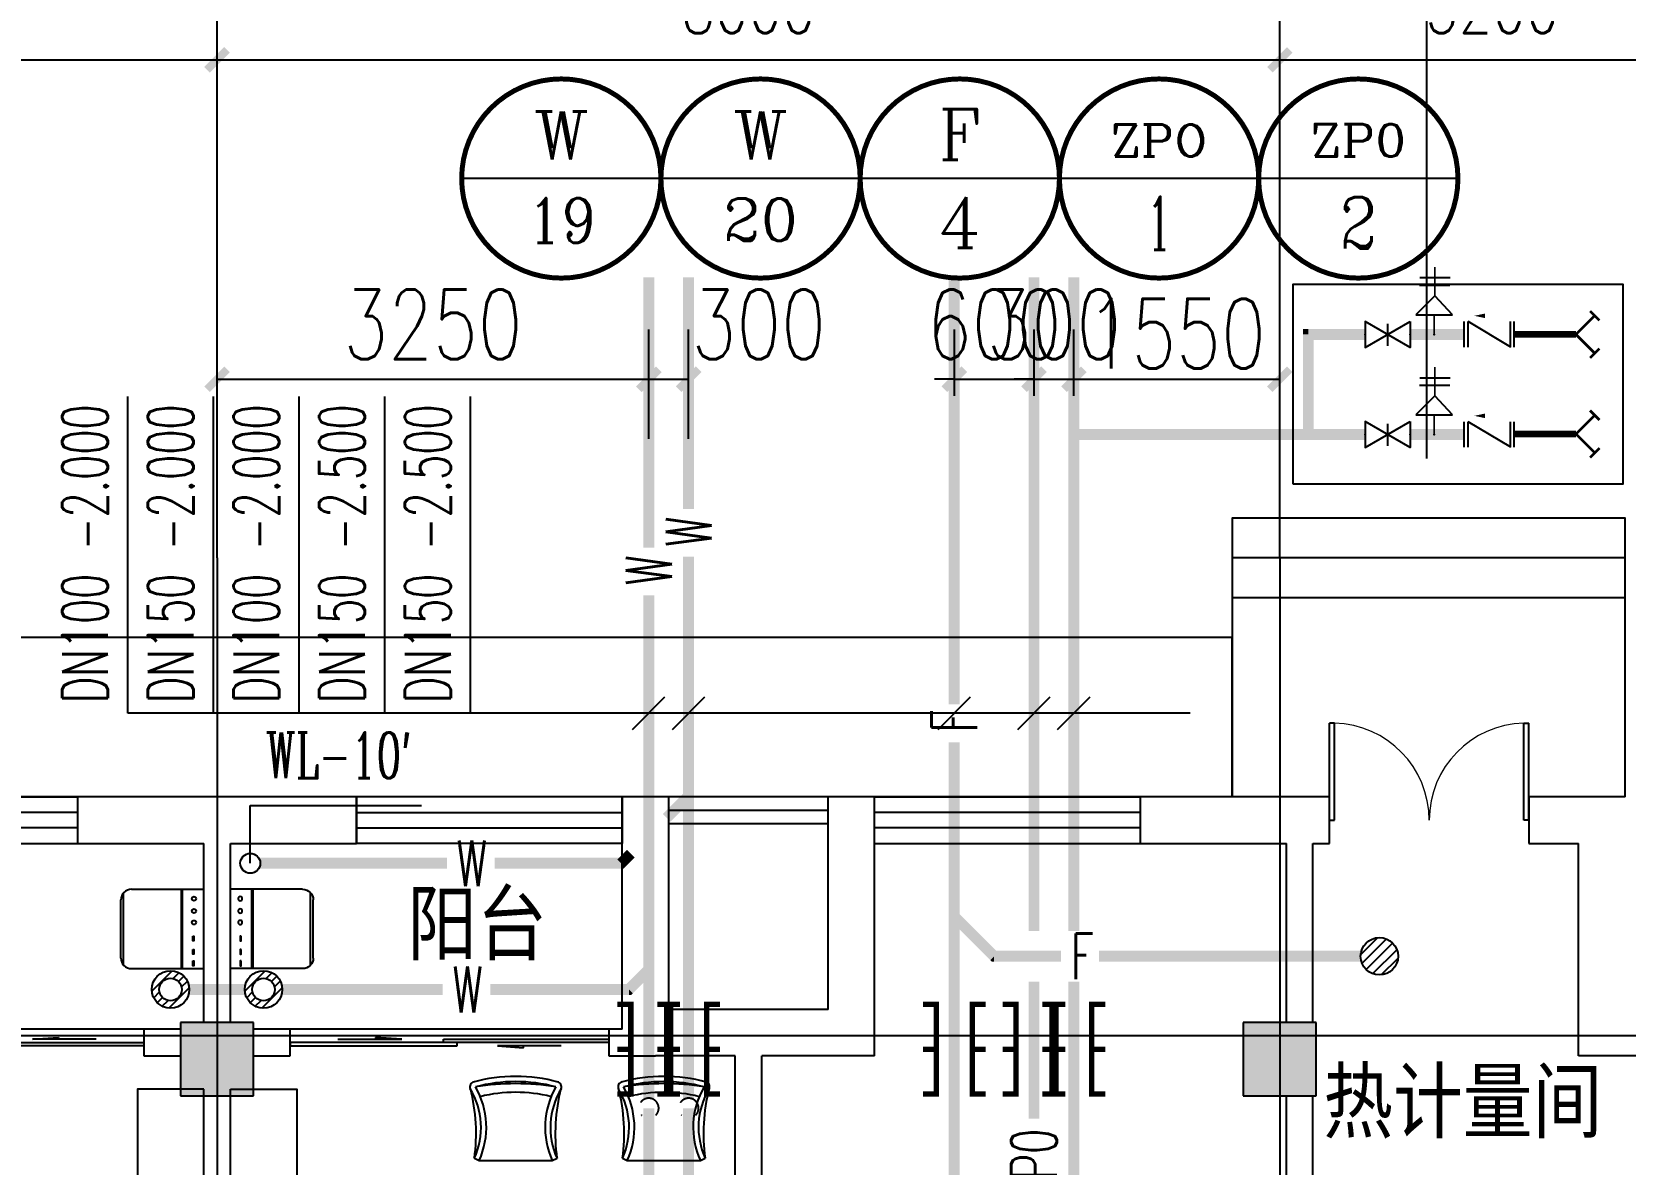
# Model space of a CAD drawing. Extents: x 0 to 2838408, y -923048 to 203859.
# Drawn here: x 2427323 to 2439317, y -192458 to -183931 of the extents above; entities that cross this region are included whole.
import ezdxf
from ezdxf.enums import TextEntityAlignment as Align

# ---------------------------------------------------------------- set-up
doc = ezdxf.new("R2010")
doc.units = 0
doc.header["$LTSCALE"] = 1000
doc.linetypes.add('DASH', pattern=[0.35, 0.25, -0.1])
for name, color, linetype in [('A-Fixt', 81, 'Continuous'), ('AXIS', 3, 'Continuous'), ('CLAYER', 7, 'Continuous'), ('COLUMN', 9, 'Continuous'), ('DIM_喷淋', 3, 'Continuous'), ('DIM_污水', 3, 'Continuous'), ('DIM_消防', 3, 'Continuous'), ('DOTE', 8, 'Continuous'), ('E2-栏杆', 92, 'Continuous'), ('E2-楼梯、坡道', 52, 'Continuous'), ('EQUIP_地漏', 7, 'Continuous'), ('GROUND', 2, 'Continuous'), ('PIPE-喷淋', 6, 'Continuous'), ('PIPE-废水', 31, 'Continuous'), ('PIPE-污水', 2, 'DASH'), ('PUB_HATCH', 8, 'Continuous'), ('PUB_TEXT', 7, 'Continuous'), ('TEXT_喷淋', 7, 'Continuous'), ('TEXT_废水', 7, 'Continuous'), ('TEXT_污水', 7, 'Continuous'), ('TWT_DIM', 3, 'Continuous'), ('VALVE_喷淋', 7, 'Continuous'), ('VALVE_污水', 7, 'Continuous'), ('VPIPE-污水', 2, 'Continuous'), ('W_DIM', 4, 'Continuous'), ('WALL', 9, 'Continuous'), ('WINDOW', 4, 'Continuous'), ('WP_F_PJ', 7, 'Continuous'), ('WP_P_TXT', 4, 'Continuous'), ('XREF', 8, 'Continuous'), ('配景', 3, 'Continuous')]:
    doc.layers.add(name, color=color, linetype=linetype)
doc.styles.add('_TCH_DIM_T3', font='SIMPLEX', dxfattribs={"width": 0.75, "bigfont": 'HZTXT'})
doc.styles.add('_TWT_CIRCLE', font='COMPLEX', dxfattribs={"width": 1.1, "height": 2.3, "bigfont": 'HZTXT'})
doc.styles.add('_TWT_PIPEDN', font='SIMPLEX', dxfattribs={"width": 0.8, "height": 2.3, "bigfont": 'HZTXT'})
doc.styles.add('_TWT_PIPETEXT', font='SIMPLEX', dxfattribs={"width": 0.8, "height": 2.3, "bigfont": 'HZTXT'})
doc.styles.add('_TWT_SERIAL', font='COMPLEX', dxfattribs={"width": 0.8, "height": 2.3, "bigfont": 'HZTXT'})
doc.styles.add('A_DIM_T3', font='SIMPLEX', dxfattribs={"width": 0.7, "bigfont": 'HZ'})
doc.styles.add('HZ', font='aaa等高度-单线.shx', dxfattribs={"width": 0.7, "height": 50, "bigfont": 'aaa-hztxt.shx'})
doc.styles.get("Standard").update_dxf_attribs({"font": 'geniso.shx', "bigfont": 'hztxt.shx'})
doc.dimstyles.new('_TCH_ARCH&&150', dxfattribs={"dimtxt": 420, "dimasz": 150, "dimexe": 375, "dimexo": 450, "dimgap": 202.5, "dimtad": 1, "dimdec": 0, "dimzin": 0, "dimdsep": 46, "dimtxsty": 'A_DIM_T3', "dimblk": 'ARCHTICK', "dimcen": 0.09, "dimclrt": 7, "dimazin": 2, "dimtfac": 1, "dimtdec": 0, "dimtix": 1, "dimtmove": 2, "dimatfit": 3, "dimfxl": 150, "dimtolj": 1, "dimtzin": 0, "dimarcsym": 0})
doc.dimstyles.new('_TWT_ARCH&&150', dxfattribs={"dimtxt": 525, "dimasz": 150, "dimexe": 375, "dimexo": 450, "dimgap": 150, "dimtad": 1, "dimdec": 0, "dimzin": 0, "dimdsep": 46, "dimtxsty": '_TCH_DIM_T3', "dimblk": 'ARCHTICK', "dimcen": 0.09, "dimclrt": 7, "dimazin": 2, "dimtfac": 1, "dimtdec": 0, "dimtix": 1, "dimtmove": 2, "dimatfit": 3, "dimfxl": 1, "dimtolj": 1, "dimtzin": 0, "dimarcsym": 0})

# ---------------------------------------------------------------- blocks, each defined once
blk = doc.blocks.new('$QC004_1')
for points, const_width in [([(464, 0), (605, 141)], 20), ([(641, 106), (570, 177)], 20), ([(0, 0), (464, 0)], 50), ([(464, 0), (605, -141)], 20), ([(641, -106), (570, -177)], 20)]:
    blk.add_lwpolyline(points, dxfattribs=dict(const_width=const_width))
at = {"style": 'HZ', "flags": 1}
for tag in ['UNIT', 'WHAT', 'SPEC']:
    blk.add_attdef(tag, (0, 0), '', height=0.001, dxfattribs=at)
blk = doc.blocks.new('单人床')
at = {"layer": 'A-Fixt'}
for p, q in [((47774, 13973), (48674, 13973)), ((47774, 12073), (48674, 13973)), ((47774, 12073), (48674, 12073))]:
    blk.add_line(p, q, dxfattribs=at)
blk.add_lwpolyline([(47774, 14023), (48674, 14023), (48674, 12023), (47774, 12023), (47774, 14023)], dxfattribs=at)
blk = doc.blocks.new('CH_AP01')
for p, q in [((-311, 17), (-275, 0)), ((-275, 0), (275, 0)), ((275, 0), (311, 17))]:
    blk.add_line(p, q)
for centre, radius, start, end in [((0, -579), 1213, 74.7104, 105.2896), ((-307, 555), 37.8, 100.1859, 202.8359), ((-1658, 202), 1360, 352.1659, 14.4283), ((-824, 250), 563, 335.5038, 31.0903), ((0, -579), 1173, 75.0287, 104.9713), ((0, -1278), 1857, 80.611, 99.389), ((-824, 250), 603, 335.5038, 30.2691), ((0, -579), 1093, 75.8767, 104.1233), ((824, 250), 603, 149.7309, 204.4962), ((824, 250), 563, 148.9097, 204.4962), ((1658, 202), 1360, 165.5717, 187.8341), ((307, 555), 37.8, 337.1641, 79.8141)]:
    blk.add_arc(centre, radius, start, end)
blk = doc.blocks.new('A$C61295E98')
at = {"color": 3}
for p, q in [((544, 598), (0, 598)), ((0, 598), (0, 0)), ((161, 598), (161, 0)), ((170, 0), (170, 598)), ((603, 572), (603, 26)), ((624, 518), (624, 80)), ((544, 0), (0, 0))]:
    blk.add_line(p, q, dxfattribs=at)
for points in [[(82, 540), (75, 540), (75, 577), (82, 577)], [(82, 453), (75, 453), (75, 490), (82, 490)], [(82, 353), (75, 353), (75, 389), (82, 389)]]:
    blk.add_lwpolyline(points, close=True, dxfattribs=at)
for centre in [(74, 250), (74, 164), (74, 71)]:
    blk.add_circle(centre, 15.7, dxfattribs=at)
for centre, start, end in [((544, 518), 360, 90), ((544, 80), 270, 0)]:
    blk.add_arc(centre, 80, start, end, dxfattribs=at)
blk = doc.blocks.new('宿舍')
at = {"layer": 'A-Fixt'}
for p, q in [((47854, 13802), (48354, 15702)), ((48354, 13802), (47854, 15702)), ((47854, 13802), (48354, 13802))]:
    blk.add_line(p, q, dxfattribs=at)
for points in [[(47854, 8602), (48354, 8602), (48354, 15702), (47854, 15702)], [(47854, 10676), (47970, 10676), (47970, 11743), (47854, 11743)]]:
    blk.add_lwpolyline(points, close=True, dxfattribs=at)
at = {"xscale": -1, "rotation": 90}
for p in [(63677, 60475), (63677, 58775)]:
    blk.add_blockref('单人床', p, dxfattribs=at)
at = {"layer": 'A-Fixt', "xscale": -1, "rotation": 180}
for p in [(50002, 9140), (51117, 9140)]:
    blk.add_blockref('CH_AP01', p, dxfattribs=at)
at = {"layer": '配景', "color": 252}
blk.add_blockref('A$C61295E98', (47854, 7097), dxfattribs=at)
blk = doc.blocks.new('_ArchTick')
at = {"color": 0, "linetype": 'ByBlock', "const_width": 0.4}
blk.add_lwpolyline([(-0.5, -0.5), (0.5, 0.5)], dxfattribs=at)
blk = doc.blocks.new('*D866')
at = {"layer": 'AXIS', "color": 0, "lineweight": -2, "transparency": 16777216}
for p, q in [((2420717, -187442), (2420717, -183767)), ((2428717, -187442), (2428717, -183767)), ((2420717, -184142), (2428717, -184142))]:
    blk.add_line(p, q, dxfattribs=at)
at = {"layer": 'Defpoints', "color": 0, "transparency": 16777216}
for p in [(2428717, -184142), (2420717, -187892), (2428717, -187892)]:
    blk.add_point(p, dxfattribs=at)
at = {"layer": 'AXIS', "color": 0, "lineweight": -2, "transparency": 16777216, "xscale": 150, "yscale": 150, "zscale": 150, "rotation": 180}
blk.add_blockref('_ArchTick', (2420717, -184142), dxfattribs=at)
at = {"layer": 'AXIS', "color": 0, "lineweight": -2, "transparency": 16777216, "xscale": 150, "yscale": 150, "zscale": 150}
blk.add_blockref('_ArchTick', (2428717, -184142), dxfattribs=at)
at = {"layer": 'AXIS', "color": 7, "transparency": 16777216, "insert": (2424717, -183730), "char_height": 420, "attachment_point": 5, "style": 'A_DIM_T3'}
blk.add_mtext('\\A1;8000', dxfattribs=at)
blk = doc.blocks.new('*D867')
at = {"layer": 'AXIS', "color": 0, "lineweight": -2, "transparency": 16777216}
for p, q in [((2428717, -187442), (2428717, -183767)), ((2436717, -187442), (2436717, -183767)), ((2428717, -184142), (2436717, -184142))]:
    blk.add_line(p, q, dxfattribs=at)
at = {"layer": 'Defpoints', "color": 0, "transparency": 16777216}
for p in [(2436717, -184142), (2428717, -187892), (2436717, -187892)]:
    blk.add_point(p, dxfattribs=at)
at = {"layer": 'AXIS', "color": 0, "lineweight": -2, "transparency": 16777216, "xscale": 150, "yscale": 150, "zscale": 150, "rotation": 180}
blk.add_blockref('_ArchTick', (2428717, -184142), dxfattribs=at)
at = {"layer": 'AXIS', "color": 0, "lineweight": -2, "transparency": 16777216, "xscale": 150, "yscale": 150, "zscale": 150}
blk.add_blockref('_ArchTick', (2436717, -184142), dxfattribs=at)
at = {"layer": 'AXIS', "color": 7, "transparency": 16777216, "insert": (2432717, -183730), "char_height": 420, "attachment_point": 5, "style": 'A_DIM_T3'}
blk.add_mtext('\\A1;8000', dxfattribs=at)
blk = doc.blocks.new('*D868')
at = {"layer": 'AXIS', "color": 0, "lineweight": -2, "transparency": 16777216}
for p, q in [((2436717, -187442), (2436717, -183767)), ((2439917, -187442), (2439917, -183767)), ((2436717, -184142), (2439917, -184142))]:
    blk.add_line(p, q, dxfattribs=at)
at = {"layer": 'Defpoints', "color": 0, "transparency": 16777216}
for p in [(2439917, -184142), (2436717, -187892), (2439917, -187892)]:
    blk.add_point(p, dxfattribs=at)
at = {"layer": 'AXIS', "color": 0, "lineweight": -2, "transparency": 16777216, "xscale": 150, "yscale": 150, "zscale": 150, "rotation": 180}
blk.add_blockref('_ArchTick', (2436717, -184142), dxfattribs=at)
at = {"layer": 'AXIS', "color": 0, "lineweight": -2, "transparency": 16777216, "xscale": 150, "yscale": 150, "zscale": 150}
blk.add_blockref('_ArchTick', (2439917, -184142), dxfattribs=at)
at = {"layer": 'AXIS', "color": 7, "transparency": 16777216, "insert": (2438317, -183730), "char_height": 420, "attachment_point": 5, "style": 'A_DIM_T3'}
blk.add_mtext('\\A1;3200', dxfattribs=at)
blk = doc.blocks.new('$WINLIB2D$00000001')
at = {"color": 0}
for points in [[(-0.5, 0.5), (-0.5, -0.5)], [(-0.5, 0.5), (0.5, 0.5)], [(0.5, -0.5), (0.5, 0.5)], [(0.5, 0.1667), (-0.5, 0.1667)], [(0.5, -0.1667), (-0.5, -0.1667)], [(-0.5, -0.5), (0.5, -0.5)]]:
    blk.add_lwpolyline(points, dxfattribs=at)
blk = doc.blocks.new('$DorLib2D$00000002')
for p, q in [((-0.5, 0), (-0.5, 0.4875)), ((-0.475, 0.4875), (-0.5, 0.4875)), ((-0.475, 0), (-0.475, 0.4875)), ((0.475, 0), (0.475, 0.4875)), ((0.475, 0.4875), (0.5, 0.4875)), ((0.5, 0), (0.5, 0.4875)), ((-0.5, 0), (-0.475, 0)), ((0.5, 0), (0.475, 0))]:
    blk.add_line(p, q)
at = {"lineweight": 13}
for centre, start, end in [((-0.4875, 0), 0, 88.53072), ((0.4875, 0), 91.46928, 180)]:
    blk.add_arc(centre, 0.4875, start, end, dxfattribs=at)
blk = doc.blocks.new('$DorLib2D$00000131')
at = {"color": 0, "linetype": 'Continuous'}
for p, q in [((0.15, 0.125), (0.2319, 0.1973)), ((0.2319, 0.1973), (0.2319, 0.125)), ((-0.5, 0.125), (-0.5, 0)), ((0.0192, 0.125), (-0.5, 0.125)), ((0.0192, 0), (0.0192, 0.125)), ((0.35, 0.125), (0.15, 0.125)), ((-0.5, 0), (0.0192, 0)), ((-0.024, 0), (0.5, 0)), ((-0.024, -0.125), (-0.024, 0)), ((0.5, 0), (0.5, -0.125)), ((-0.35, -0.125), (-0.15, -0.125)), ((-0.2319, -0.1973), (-0.2319, -0.125)), ((-0.15, -0.125), (-0.2319, -0.1973)), ((0.5, -0.125), (-0.024, -0.125))]:
    blk.add_line(p, q, dxfattribs=at)
blk = doc.blocks.new('*D985')
at = {"layer": 'Defpoints', "color": 0, "linetype": 'ByBlock', "transparency": 16777216}
for p in [(2439303, -187335), (2440175, -187335), (2439303, -189692)]:
    blk.add_point(p, dxfattribs=at)
at = {"layer": 'TWT_DIM', "color": 0, "linetype": 'ByBlock', "lineweight": -2, "transparency": 16777216}
for p, q in [((2439753, -187335), (2440550, -187335)), ((2440175, -189692), (2440175, -187335)), ((2439753, -189692), (2440550, -189692))]:
    blk.add_line(p, q, dxfattribs=at)
at = {"layer": 'TWT_DIM', "color": 0, "linetype": 'ByBlock', "lineweight": -2, "transparency": 16777216, "xscale": 150, "yscale": 150, "zscale": 150}
for p, rotation in [((2440175, -187335), 90), ((2440175, -189692), 270)]:
    blk.add_blockref('_ArchTick', p, dxfattribs=dict(at, rotation=rotation))
at = {"layer": 'TWT_DIM', "color": 7, "linetype": 'ByBlock', "transparency": 16777216, "insert": (2439763, -188513), "char_height": 525, "attachment_point": 5, "rotation": 90, "style": '_TCH_DIM_T3'}
blk.add_mtext('\\A1;＞5m', dxfattribs=at)
blk = doc.blocks.new('*D3370')
at = {"layer": 'Defpoints', "color": 0, "transparency": 16777216}
for p in [(2431967, -186547), (2428717, -187447), (2431967, -187447)]:
    blk.add_point(p, dxfattribs=at)
at = {"layer": 'TWT_DIM', "color": 0, "lineweight": -2, "transparency": 16777216}
for p, q in [((2428717, -186997), (2428717, -186172)), ((2431967, -186997), (2431967, -186172)), ((2428717, -186547), (2431967, -186547))]:
    blk.add_line(p, q, dxfattribs=at)
at = {"layer": 'TWT_DIM', "color": 0, "lineweight": -2, "transparency": 16777216, "xscale": 150, "yscale": 150, "zscale": 150, "rotation": 180}
blk.add_blockref('_ArchTick', (2428717, -186547), dxfattribs=at)
at = {"layer": 'TWT_DIM', "color": 0, "lineweight": -2, "transparency": 16777216, "xscale": 150, "yscale": 150, "zscale": 150}
blk.add_blockref('_ArchTick', (2431967, -186547), dxfattribs=at)
at = {"layer": 'TWT_DIM', "color": 7, "transparency": 16777216, "insert": (2430342, -186134), "char_height": 525, "attachment_point": 5, "style": '_TCH_DIM_T3'}
blk.add_mtext('\\A1;3250', dxfattribs=at)
blk = doc.blocks.new('*D3371')
at = {"layer": 'Defpoints', "color": 0, "transparency": 16777216}
for p in [(2432267, -186547), (2431967, -187447), (2432267, -187447)]:
    blk.add_point(p, dxfattribs=at)
at = {"layer": 'TWT_DIM', "color": 0, "lineweight": -2, "transparency": 16777216}
for p, q in [((2431967, -186997), (2431967, -186172)), ((2432267, -186997), (2432267, -186172)), ((2431967, -186547), (2432267, -186547))]:
    blk.add_line(p, q, dxfattribs=at)
at = {"layer": 'TWT_DIM', "color": 0, "lineweight": -2, "transparency": 16777216, "xscale": 150, "yscale": 150, "zscale": 150, "rotation": 180}
blk.add_blockref('_ArchTick', (2431967, -186547), dxfattribs=at)
at = {"layer": 'TWT_DIM', "color": 0, "lineweight": -2, "transparency": 16777216, "xscale": 150, "yscale": 150, "zscale": 150}
blk.add_blockref('_ArchTick', (2432267, -186547), dxfattribs=at)
at = {"layer": 'TWT_DIM', "color": 7, "transparency": 16777216, "insert": (2432795, -186134), "char_height": 525, "attachment_point": 5, "style": '_TCH_DIM_T3'}
blk.add_mtext('\\A1;300', dxfattribs=at)
blk = doc.blocks.new('*D3392')
at = {"layer": 'Defpoints', "color": 0, "transparency": 16777216}
for p in [(2434867, -186547), (2434267, -187122), (2434867, -187122)]:
    blk.add_point(p, dxfattribs=at)
at = {"layer": 'TWT_DIM', "color": 0, "lineweight": -2, "transparency": 16777216}
for p, q in [((2434267, -186672), (2434267, -186172)), ((2434867, -186672), (2434867, -186172)), ((2434267, -186547), (2434117, -186547)), ((2434267, -186547), (2434867, -186547)), ((2434867, -186547), (2435017, -186547))]:
    blk.add_line(p, q, dxfattribs=at)
at = {"layer": 'TWT_DIM', "color": 0, "lineweight": -2, "transparency": 16777216, "xscale": 150, "yscale": 150, "zscale": 150}
blk.add_blockref('_ArchTick', (2434267, -186547), dxfattribs=at)
at = {"layer": 'TWT_DIM', "color": 0, "lineweight": -2, "transparency": 16777216, "xscale": 150, "yscale": 150, "zscale": 150, "rotation": 180}
blk.add_blockref('_ArchTick', (2434867, -186547), dxfattribs=at)
at = {"layer": 'TWT_DIM', "color": 7, "transparency": 16777216, "insert": (2434567, -186134), "char_height": 525, "attachment_point": 5, "style": '_TCH_DIM_T3'}
blk.add_mtext('\\A1;600', dxfattribs=at)
blk = doc.blocks.new('*D3393')
at = {"layer": 'Defpoints', "color": 0, "transparency": 16777216}
for p in [(2435167, -186547), (2434867, -187122), (2435167, -187122)]:
    blk.add_point(p, dxfattribs=at)
at = {"layer": 'TWT_DIM', "color": 0, "lineweight": -2, "transparency": 16777216}
for p, q in [((2434867, -186672), (2434867, -186172)), ((2435167, -186672), (2435167, -186172)), ((2434867, -186547), (2434717, -186547)), ((2434867, -186547), (2435167, -186547)), ((2435167, -186547), (2435317, -186547))]:
    blk.add_line(p, q, dxfattribs=at)
at = {"layer": 'TWT_DIM', "color": 0, "lineweight": -2, "transparency": 16777216, "xscale": 150, "yscale": 150, "zscale": 150}
blk.add_blockref('_ArchTick', (2434867, -186547), dxfattribs=at)
at = {"layer": 'TWT_DIM', "color": 0, "lineweight": -2, "transparency": 16777216, "xscale": 150, "yscale": 150, "zscale": 150, "rotation": 180}
blk.add_blockref('_ArchTick', (2435167, -186547), dxfattribs=at)
at = {"layer": 'TWT_DIM', "color": 7, "transparency": 16777216, "insert": (2435017, -186134), "char_height": 525, "attachment_point": 5, "style": '_TCH_DIM_T3'}
blk.add_mtext('\\A1;300', dxfattribs=at)
blk = doc.blocks.new('*D3394')
at = {"layer": 'Defpoints', "color": 0, "transparency": 16777216}
for p in [(2436717, -186547), (2435167, -187122), (2436717, -187122)]:
    blk.add_point(p, dxfattribs=at)
at = {"layer": 'TWT_DIM', "color": 0, "lineweight": -2, "transparency": 16777216}
for p, q in [((2435167, -186672), (2435167, -186172)), ((2436717, -186672), (2436717, -186172)), ((2435167, -186547), (2436717, -186547))]:
    blk.add_line(p, q, dxfattribs=at)
at = {"layer": 'TWT_DIM', "color": 0, "lineweight": -2, "transparency": 16777216, "xscale": 150, "yscale": 150, "zscale": 150, "rotation": 180}
blk.add_blockref('_ArchTick', (2435167, -186547), dxfattribs=at)
at = {"layer": 'TWT_DIM', "color": 0, "lineweight": -2, "transparency": 16777216, "xscale": 150, "yscale": 150, "zscale": 150}
blk.add_blockref('_ArchTick', (2436717, -186547), dxfattribs=at)
at = {"layer": 'TWT_DIM', "color": 7, "transparency": 16777216, "insert": (2435937, -186204), "char_height": 525, "attachment_point": 5, "style": '_TCH_DIM_T3'}
blk.add_mtext('\\A1;1550', dxfattribs=at)
blk = doc.blocks.new('$VALVE$00000547')
at = {"const_width": 30}
for points in [[(0, 100), (-250, 100), (-250, 175)], [(0, 100), (0, 175)], [(0, 100), (250, 100), (250, 175)], [(-250, -175), (-250, -100), (0, -100)], [(0, -175), (0, -100)], [(250, -175), (250, -100), (0, -100)]]:
    blk.add_lwpolyline(points, dxfattribs=at)
blk = doc.blocks.new('$VALVE$00000296')
for points in [[(-125, 72.2), (-125, -72.2), (125, 72.2), (125, -72.2), (-125, 72.2)], [(0, 60.2), (0, -63.6)]]:
    blk.add_lwpolyline(points)
for p in [(-125, 0), (125, 0)]:
    blk.add_point(p)
blk = doc.blocks.new('$VALVE$00000322')
for p, q in [((86.7, 272.4), (-80.7, 272.4)), ((-80.4, 316.9), (88.7, 316.9)), ((3.8, 215.9), (-101.8, 110.4)), ((101.8, 110.4), (3.8, 215.9)), ((-101.8, 110.4), (101.8, 110.4))]:
    blk.add_line(p, q)
at = {"const_width": 8.96}
for points in [[(3.8, 215.9), (3.8, 376.6)], [(0, 0), (0, 110.4)]]:
    blk.add_lwpolyline(points, dxfattribs=at)
blk.add_point((0, 0))
at = {"flags": 9}
for tag in ['YSIZE', 'XSIZE']:
    blk.add_attdef(tag, (0, 110.4), '', height=0.5, dxfattribs=at)
blk = doc.blocks.new('$TwtSys$00000141')
for p, q in [((-94.2, 7.7), (-10.1, 91.8)), ((-94.2, 7.7), (-10.1, 91.8)), ((-87.2, -35.1), (35.1, 87.2)), ((-87.2, -35.1), (35.1, 87.2)), ((-66.5, -66.5), (66.5, 66.5)), ((-66.5, -66.5), (66.5, 66.5)), ((-32.4, -87.1), (87.6, 32.9)), ((-32.4, -87.1), (87.6, 32.9)), ((11.4, -92.3), (92.3, -11.4)), ((11.4, -92.3), (92.3, -11.4))]:
    blk.add_line(p, q)
blk.add_circle((0, 0), 94)
blk.add_circle((0, 0), 94)
blk = doc.blocks.new('$TwtSys$00000543')
for p, q in [((-93.6, -8.5), (8.5, 93.6)), ((12.5, 55), (41.7, 84.2)), ((-8.5, -93.6), (93.6, 8.5)), ((39.9, 39.9), (66.5, 66.5)), ((55, 12.5), (84.2, 41.7)), ((-84.2, -41.7), (-55, -12.5)), ((-66.5, -66.5), (-39.9, -39.9)), ((-41.7, -84.2), (-12.5, -55))]:
    blk.add_line(p, q)
for radius in [94, 56.4]:
    blk.add_circle((0, 0), radius)
blk = doc.blocks.new('1F1')
at = {"layer": 'PUB_HATCH'}
for points in [[(2428991.7, -191392.2), (2428441.7, -191392.2), (2428441.7, -191942.2), (2428991.7, -191942.2)], [(2436991.7, -191392.2), (2436441.7, -191392.2), (2436441.7, -191942.2), (2436991.7, -191942.2)]]:
    blk.add_hatch(color=256, dxfattribs=at).paths.add_polyline_path(points)
at = {"layer": 'AXIS'}
for p, q in [((2428716.7, -187892.2), (2428716.7, -181892.2)), ((2436716.7, -187892.2), (2436716.7, -181892.2))]:
    blk.add_line(p, q, dxfattribs=at)
at = {"layer": 'COLUMN'}
for p, q in [((2428991.7, -191392.2), (2428441.7, -191392.2)), ((2428441.7, -191392.2), (2428441.7, -191942.2)), ((2428991.7, -191942.2), (2428991.7, -191392.2)), ((2436991.7, -191392.2), (2436441.7, -191392.2)), ((2436441.7, -191392.2), (2436441.7, -191942.2)), ((2436991.7, -191942.2), (2436991.7, -191392.2)), ((2428441.7, -191942.2), (2428991.7, -191942.2)), ((2436441.7, -191942.2), (2436991.7, -191942.2))]:
    blk.add_line(p, q, dxfattribs=at)
at = {"layer": 'DOTE'}
for p, q in [((2428716.7, -187892.2), (2428716.7, -271092.2)), ((2436716.7, -187892.2), (2436716.7, -271092.2)), ((2453916.7, -191492.2), (2343216.7, -191492.2))]:
    blk.add_line(p, q, dxfattribs=at)
at = {"layer": 'E2-栏杆'}
for points in [[(2432116.7, -189792.2), (2433316.7, -189792.2)], [(2432116.7, -189892.2), (2433316.7, -189892.2)]]:
    blk.add_lwpolyline(points, dxfattribs=at)
at = {"layer": 'E2-楼梯、坡道'}
for points in [[(2439316.7, -187892.2), (2439316.7, -187592.2), (2436359.3, -187592.2), (2436359.3, -187892.2)], [(2439316.7, -188192.2), (2439316.7, -187892.2), (2436359.3, -187892.2), (2436359.3, -188192.2)], [(2439316.7, -189692.2), (2439316.7, -188192.2), (2436359.3, -188192.2), (2436359.3, -189692.2)]]:
    blk.add_lwpolyline(points, dxfattribs=at)
at = {"layer": 'GROUND'}
for p, q in [((2436359.3, -188492.2), (2409616.7, -188492.2)), ((2436359.3, -189692.2), (2436359.3, -188492.2))]:
    blk.add_line(p, q, dxfattribs=at)
blk.add_lwpolyline([(2436359.3, -189692.2), (2409616.7, -189692.2)], dxfattribs=at)
at = {"layer": 'WALL'}
for p, q in [((2428716.7, -189692.2), (2427666.7, -189692.2)), ((2427666.7, -189692.2), (2427666.7, -190042.2)), ((2429766.7, -189692.2), (2428716.7, -189692.2)), ((2429766.7, -190042.2), (2429766.7, -189692.2)), ((2432116.7, -189692.2), (2431766.7, -189692.2)), ((2431766.7, -189692.2), (2431766.7, -190042.2)), ((2432116.7, -191292.2), (2432116.7, -189692.2)), ((2433666.7, -189692.2), (2433316.7, -189692.2)), ((2433316.7, -191292.2), (2433316.7, -189692.2)), ((2433666.7, -190042.2), (2433666.7, -189692.2)), ((2436866.7, -189692.2), (2435666.7, -189692.2)), ((2435666.7, -189692.2), (2435666.7, -190042.2)), ((2437091.7, -189692.2), (2436866.7, -189692.2)), ((2437091.7, -190042.2), (2437091.7, -189692.2)), ((2439316.7, -189692.2), (2438591.7, -189692.2)), ((2438591.7, -189692.2), (2438591.7, -190042.2)), ((2427666.7, -190042.2), (2428616.7, -190042.2)), ((2428616.7, -191392.2), (2428616.7, -190042.2)), ((2428816.7, -190042.2), (2429766.7, -190042.2)), ((2428816.7, -191392.2), (2428816.7, -190042.2)), ((2431766.7, -191442.2), (2431766.7, -190042.2)), ((2433666.7, -191642.2), (2433666.7, -190042.2)), ((2435666.7, -190042.2), (2436766.7, -190042.2)), ((2436766.7, -191392.2), (2436766.7, -190042.2)), ((2436966.7, -191392.2), (2436966.7, -190042.2)), ((2436966.7, -190042.2), (2437091.7, -190042.2)), ((2438591.7, -190042.2), (2438966.7, -190042.2)), ((2438966.7, -191642.2), (2438966.7, -190042.2)), ((2432716.7, -191292.2), (2432116.7, -191292.2)), ((2433316.7, -191292.2), (2432716.7, -191292.2)), ((2428441.7, -191442.2), (2428166.7, -191442.2)), ((2428166.7, -191442.2), (2428166.7, -191642.2)), ((2429266.7, -191442.2), (2428991.7, -191442.2)), ((2429266.7, -191642.2), (2429266.7, -191442.2)), ((2431766.7, -191442.2), (2431666.7, -191442.2)), ((2431666.7, -191442.2), (2431666.7, -191642.2)), ((2428166.7, -191642.2), (2428441.7, -191642.2)), ((2428991.7, -191642.2), (2429266.7, -191642.2)), ((2431666.7, -191642.2), (2432016.7, -191642.2)), ((2432616.7, -191642.2), (2432016.7, -191642.2)), ((2432616.7, -195492.2), (2432616.7, -191642.2)), ((2432816.7, -195392.2), (2432816.7, -191642.2)), ((2433666.7, -191642.2), (2432816.7, -191642.2)), ((2439666.7, -191642.2), (2438966.7, -191642.2)), ((2428616.7, -196592.2), (2428616.7, -191942.2)), ((2428816.7, -196592.2), (2428816.7, -191942.2)), ((2436766.7, -192992.2), (2436766.7, -191942.2)), ((2436966.7, -192892.2), (2436966.7, -191942.2))]:
    blk.add_line(p, q, dxfattribs=at)
at = {"layer": 'WINDOW'}
for p, q in [((2428166.7, -191442.2), (2425766.7, -191442.2)), ((2431666.7, -191442.2), (2429266.7, -191442.2))]:
    blk.add_line(p, q, dxfattribs=at)
at = {"rotation": 180}
blk.add_blockref('宿舍', (2476470.6, -183290.5), dxfattribs=at)
at = {"xscale": -1, "rotation": 180}
blk.add_blockref('宿舍', (2380962.9, -183290.5), dxfattribs=at)
at = {"layer": 'WINDOW', "rotation": 180}
for name, p, xscale, yscale, zscale in [('$DorLib2D$00000002', (2437841.7, -189867.2), -1500, -1500, -1500), ('$WINLIB2D$00000001', (2426666.7, -189867.2), -2000, 350, -2000), ('$WINLIB2D$00000001', (2430766.7, -189867.2), 2000, 350, 2000), ('$WINLIB2D$00000001', (2434666.7, -189867.2), -2000, 350, -2000), ('$DorLib2D$00000131', (2426966.7, -191542.2), -2400, -200, -2400), ('$DorLib2D$00000131', (2430466.7, -191542.2), 2400, -200, 2400)]:
    blk.add_blockref(name, p, dxfattribs=dict(at, xscale=xscale, yscale=yscale, zscale=zscale))
at = {"layer": 'CLAYER'}
blk.add_text('热计量间', height=525, dxfattribs=at).set_placement((2437044.6, -192262.4))
at = {"layer": 'PUB_TEXT'}
blk.add_text('阳台', height=525, dxfattribs=at).set_placement((2430149.7, -190924.1))
at = {"layer": 'AXIS'}
for p1, p2, picture, middle in [((2420716.7, -187892.2), (2428716.7, -187892.2), '*D866', (2424716.7, -183729.7)), ((2428716.7, -187892.2), (2436716.7, -187892.2), '*D867', (2432716.7, -183729.7)), ((2436716.7, -187892.2), (2439916.7, -187892.2), '*D868', (2438316.7, -183729.7))]:
    dim = blk.add_aligned_dim(p1=p1, p2=p2, distance=3750, dimstyle='_TCH_ARCH&&150', dxfattribs=at)
    dim.commit()
    dim.dimension.update_dxf_attribs({"geometry": picture, "text_midpoint": middle})

msp = doc.modelspace()

# ---------------------------------------------------------------- hatches: boundary and pattern name
at = {"layer": 'PIPE-喷淋'}
for points in [[(2436931.8, -186209.9), (2436931.8, -186168.7), (2436890.5, -186168.7)], [(2436931.8, -186209.9), (2436890.5, -186209.9), (2436890.5, -186168.7)]]:
    msp.add_hatch(color=0, dxfattribs=at).paths.add_polyline_path(points)
at = {"layer": 'PIPE-废水', "linetype": 'ByBlock'}
for points in [[(2434566.7, -190892.2), (2434537.6, -190921.4), (2434549.7, -190933.4)], [(2434566.7, -190892.2), (2434566.7, -190933.4), (2434549.7, -190933.4)]]:
    msp.add_hatch(color=256, dxfattribs=at).paths.add_polyline_path(points)
at = {"layer": 'PIPE-污水', "linetype": 'ByBlock'}
msp.add_hatch(color=256, dxfattribs=at).paths.add_polyline_path([(2431759.2, -190192.2), (2431788.3, -190221.4), (2431776.3, -190233.4)])
at = {"layer": 'PIPE-污水'}
for points in [[(2431759.2, -190192.2), (2431759.2, -190233.4), (2431776.3, -190233.4)], [(2431816.7, -191142.2), (2431816.7, -191183.4), (2431833.8, -191183.4)], [(2431816.7, -191142.2), (2431845.9, -191171.4), (2431833.8, -191183.4)]]:
    msp.add_hatch(color=256, dxfattribs=at).paths.add_polyline_path(points)

# ---------------------------------------------------------------- linework, layer by layer
for p, q in [((2438105.7, -186306.4), (2438105.7, -186113.4)), ((2438455.7, -186306.4), (2438134, -186113.4)), ((2438134, -186306.4), (2438134, -186113.4)), ((2438454.3, -186306.4), (2438454.3, -186113.4)), ((2438482.6, -186306.4), (2438482.6, -186113.4)), ((2438105.7, -187059.6), (2438105.7, -186866.6)), ((2438455.7, -187059.6), (2438134, -186866.6)), ((2438134, -187059.6), (2438134, -186866.6)), ((2438454.3, -187059.6), (2438454.3, -186866.6)), ((2438482.6, -187059.6), (2438482.6, -186866.6))]:
    msp.add_line(p, q)
for points in [[(2438467.3, -186069.4, 0, 0, 0), (2438181.5, -186069.4, 0, 35, 0), (2438263, -186069.4, 35, 35, 0)], [(2438467.3, -186822.6, 0, 0, 0), (2438181.5, -186822.6, 0, 35, 0), (2438263, -186822.6, 35, 35, 0)]]:
    msp.add_lwpolyline(points, format="xyseb")
at = {"layer": 'DIM_喷淋', "linetype": 'ByBlock'}
for p, q in [((2428045.4, -189061.5), (2428045.4, -186677.7)), ((2428690.4, -189061.5), (2428690.4, -186677.7)), ((2429335.4, -189061.5), (2429335.4, -186677.7)), ((2429980.4, -189061.5), (2429980.4, -186677.7)), ((2430625.4, -189061.5), (2430625.4, -186677.7)), ((2431844.8, -189183.5), (2432088.7, -188939.5)), ((2432144.8, -189183.5), (2432388.7, -188939.5)), ((2434144.8, -189183.5), (2434388.7, -188939.5)), ((2434744.8, -189183.5), (2434988.7, -188939.5)), ((2435044.8, -189183.5), (2435288.7, -188939.5)), ((2430625.4, -189061.5), (2428045.4, -189061.5)), ((2436041.7, -189061.5), (2430625.4, -189061.5))]:
    msp.add_line(p, q, dxfattribs=at)
at = {"layer": 'DIM_污水', "linetype": 'ByBlock'}
for p, q in [((2428966.7, -190192.2), (2428966.7, -189755.7)), ((2428966.7, -189755.7), (2430255.5, -189755.7))]:
    msp.add_line(p, q, dxfattribs=at)
at = {"layer": 'DIM_消防'}
for p, q in [((2432058.1, -185035.5), (2430558.1, -185035.5)), ((2433558.1, -185035.5), (2432058.1, -185035.5)), ((2435058.1, -185035.5), (2433558.1, -185035.5)), ((2436558.1, -185035.5), (2435058.1, -185035.5)), ((2438058.1, -185035.5), (2436558.1, -185035.5))]:
    msp.add_line(p, q, dxfattribs=at)
at = {"layer": 'DIM_消防', "const_width": 37.5}
for points in [[(2432058.1, -185035.5, 1), (2430558.1, -185035.5, 1)], [(2433558.1, -185035.5, 1), (2432058.1, -185035.5, 1)], [(2435058.1, -185035.5, 1), (2433558.1, -185035.5, 1)], [(2436558.1, -185035.5, 1), (2435058.1, -185035.5, 1)], [(2438058.1, -185035.5, 1), (2436558.1, -185035.5, 1)]]:
    msp.add_lwpolyline(points, format="xyb", close=True, dxfattribs=at)
at = {"layer": 'PIPE-喷淋', "ltscale": 1.5, "const_width": 82.5}
for points in [[(2434866.7, -190700.9), (2434866.7, -185779)], [(2435166.7, -186963.1), (2435166.7, -185779)], [(2435166.7, -187518.5), (2435166.7, -186963.1)], [(2435166.7, -190700.9), (2435166.7, -187518.5)], [(2434866.7, -192114.4), (2434866.7, -191083.4)], [(2435166.7, -192793.2), (2435166.7, -191083.4)]]:
    msp.add_lwpolyline(points, dxfattribs=at)
at = {"layer": 'PIPE-喷淋', "color": 0, "ltscale": 1.5, "const_width": 82.5}
for points in [[(2437359.7, -186209.9), (2436931.8, -186209.9)], [(2438105.7, -186209.9), (2437697.2, -186209.9)]]:
    msp.add_lwpolyline(points, dxfattribs=at)
at = {"layer": 'PIPE-喷淋', "color": 0, "ltscale": 0.75, "const_width": 82.5}
for points in [[(2436931.8, -186209.9), (2436931.8, -186963.1)], [(2436931.8, -186963.1), (2437359.7, -186963.1)], [(2437697.2, -186963.1), (2438105.7, -186963.1)]]:
    msp.add_lwpolyline(points, dxfattribs=at)
at = {"layer": 'PIPE-喷淋', "linetype": 'ByBlock', "ltscale": 1.5, "const_width": 82.5}
msp.add_lwpolyline([(2436931.8, -186963.1), (2435166.7, -186963.1)], dxfattribs=at)
at = {"layer": 'PIPE-废水', "linetype": 'ByBlock', "ltscale": 1.5, "const_width": 82.5}
for points in [[(2434266.7, -188995.1), (2434266.7, -185779)], [(2434266.7, -190592.2), (2434266.7, -189281.8)], [(2434266.7, -195650.9), (2434266.7, -190592.2)], [(2434566.7, -190892.2), (2434266.7, -190592.2)], [(2434566.7, -190892.2), (2435070, -190892.2)], [(2435356.7, -190892.2), (2437325.7, -190892.2)]]:
    msp.add_lwpolyline(points, dxfattribs=at)
at = {"layer": 'PIPE-污水', "ltscale": 1.5, "const_width": 82.5}
for points in [[(2431966.7, -187814.6), (2431966.7, -185779)], [(2432266.7, -187523.5), (2432266.7, -185779)], [(2432266.7, -191961.3), (2432266.7, -187883.8)], [(2431966.7, -190992.2), (2431966.7, -188174.9)], [(2430446.5, -190192.2), (2429041.7, -190192.2)], [(2431759.2, -190192.2), (2430806.8, -190192.2)], [(2431816.7, -191142.2), (2431966.7, -190992.2)], [(2431966.7, -191961.3), (2431966.7, -190992.2)], [(2428925.7, -191142.2), (2428507.7, -191142.2)], [(2430414.1, -191142.2), (2429207.7, -191142.2)], [(2431816.7, -191142.2), (2430774.3, -191142.2)], [(2431966.7, -194440.7), (2431966.7, -192036.3)], [(2432266.7, -194231.7), (2432266.7, -192036.3)]]:
    msp.add_lwpolyline(points, dxfattribs=at)
at = {"layer": 'PIPE-污水', "linetype": 'ByBlock', "ltscale": 1.5, "const_width": 82.5}
for points in [[(2432102, -189849.4), (2432266.7, -189684.6)], [(2431759.2, -190192.2), (2431831.5, -190119.9)]]:
    msp.add_lwpolyline(points, dxfattribs=at)
at = {"layer": 'PIPE-污水'}
for centre in [(2431966.7, -192036.3), (2432266.7, -192036.3)]:
    msp.add_arc(centre, 75, 315, 225, dxfattribs=at)
at = {"layer": 'VPIPE-污水'}
msp.add_circle((2428966.7, -190192.2), 75, dxfattribs=at)
at = {"layer": 'W_DIM'}
msp.add_line((2437824.4, -187143.1), (2437824.4, -182808.2), dxfattribs=at)
at = {"layer": 'WP_P_TXT'}
msp.add_lwpolyline([(2436814.8, -187334.6), (2439302.7, -187334.6), (2439302.7, -185834.6), (2436814.8, -185834.6)], close=True, dxfattribs=at)

# ---------------------------------------------------------------- block references
at = {"layer": 'EQUIP_地漏', "linetype": 'ByBlock', "xscale": 1.5, "yscale": 1.5, "zscale": 1.5}
for name, p in [('$TwtSys$00000141', (2437466.7, -190892.2)), ('$TwtSys$00000543', (2428366.7, -191142.2)), ('$TwtSys$00000543', (2429066.7, -191142.2))]:
    msp.add_blockref(name, p, dxfattribs=at)
at = {"layer": 'VALVE_喷淋', "linetype": 'ByBlock', "xscale": -1.35, "yscale": -1.35, "zscale": 1.35, "rotation": 180}
msp.add_blockref('$VALVE$00000322', (2437878.8, -186209.9), dxfattribs=at)
at = {"layer": 'VALVE_喷淋', "xscale": 1.35, "yscale": -1.35, "zscale": 1.35, "rotation": 180}
msp.add_blockref('$VALVE$00000296', (2437528.5, -186209.9), dxfattribs=at)
at = {"layer": 'VALVE_喷淋', "linetype": 'ByBlock', "xscale": 1.35, "yscale": 1.35, "zscale": 1.35}
msp.add_blockref('$VALVE$00000322', (2437878.8, -186963.1), dxfattribs=at)
at = {"layer": 'VALVE_喷淋', "xscale": -1.35, "yscale": 1.35, "zscale": 1.35}
msp.add_blockref('$VALVE$00000296', (2437528.5, -186963.1), dxfattribs=at)
at = {"layer": 'VALVE_污水', "xscale": 1.35, "yscale": 1.35, "zscale": 1.35, "rotation": 90}
for p in [(2431966.7, -191592.2), (2432266.7, -191592.2), (2434266.7, -191592.2), (2434866.7, -191592.2), (2435166.7, -191592.2)]:
    msp.add_blockref('$VALVE$00000547', p, dxfattribs=at)
at = {"layer": 'WP_F_PJ', "xscale": -1, "rotation": 180}
for p in [(2438482.6, -186209.9), (2438482.6, -186959.9)]:
    msp.add_blockref('$QC004_1', p, dxfattribs=at)
at = {"layer": 'XREF'}
msp.add_blockref('1F1', (0, 0), dxfattribs=at)

# ---------------------------------------------------------------- texts
at = {"layer": 'DIM_喷淋', "color": 7, "linetype": 'ByBlock', "style": '_TWT_PIPEDN', "width": 0.64}
for s, p in [('-2.000', (2427895.4, -187834.3)), ('-2.000', (2428540.4, -187834.3)), ('-2.000', (2429185.4, -187834.3)), ('-2.500', (2429830.4, -187834.3)), ('-2.500', (2430475.4, -187834.3)), ('DN100', (2427895.4, -188986.5)), ('DN150', (2428540.4, -188986.5)), ('DN100', (2429185.4, -188986.5)), ('DN150', (2429830.4, -188986.5)), ('DN150', (2430475.4, -188986.5))]:
    msp.add_text(s, height=345, rotation=90, dxfattribs=at).set_placement(p)
at = {"layer": 'DIM_污水', "color": 7, "linetype": 'ByBlock', "style": '_TWT_SERIAL', "width": 0.64}
msp.add_text("WL-10'", height=345, dxfattribs=at).set_placement((2429082.5, -189552))
at = {"layer": 'DIM_消防', "color": 7, "style": '_TWT_CIRCLE'}
for s, height, p, p2 in [('W', 362.4, (2431099.3, -184892.3), (2431516.9, -184892.3)), ('W', 362.4, (2432599.3, -184892.3), (2433016.9, -184892.3)), ('F', 382.3, (2434147.9, -184895.3), (2434468.3, -184895.3)), ('ZPO', 239.94, (2435443.6, -184869.3), (2436172.5, -184869.3)), ('ZP0', 245.45, (2436948.1, -184870.5), (2437668.1, -184870.5)), ('19', 336.64, (2431052.4, -185519.5), (2431563.8, -185519.5)), ('20', 317.96, (2432524.9, -185504.1), (2433091.2, -185504.1)), ('4', 382.3, (2434147.9, -185558), (2434468.3, -185558)), ('1', 400, (2435713.8, -185573.1), (2435902.4, -185573.1)), ('2', 388.1, (2437165.8, -185562.9), (2437450.4, -185562.9))]:
    msp.add_text(s, height=height, dxfattribs=at).set_placement(p, p2, align=Align.FIT)
at = {"layer": 'TEXT_喷淋', "linetype": 'ByBlock', "style": '_TWT_PIPETEXT', "width": 0.64}
msp.add_text('ZP0', height=345, rotation=90, dxfattribs=at).set_placement((2435039.2, -192767.6))
at = {"layer": 'TEXT_废水', "linetype": 'ByBlock', "style": '_TWT_PIPETEXT', "width": 0.64}
msp.add_text('F', height=345, rotation=90, dxfattribs=at).set_placement((2434439.2, -189206.8))
msp.add_text('F', height=345, dxfattribs=at).set_placement((2435145, -191064.7))
at = {"layer": 'TEXT_污水', "style": '_TWT_PIPETEXT', "width": 0.64}
for p in [(2432439.2, -187808.8), (2432139.2, -188099.9)]:
    msp.add_text('W', height=345, rotation=90, dxfattribs=at).set_placement(p)
at = {"layer": 'TEXT_污水', "linetype": 'ByBlock', "style": '_TWT_PIPETEXT', "width": 0.64}
for p in [(2430521.5, -190364.7), (2430489.1, -191314.7)]:
    msp.add_text('W', height=345, dxfattribs=at).set_placement(p)

# ---------------------------------------------------------------- dimensions: what is measured, and where the dimension line sits
at = {"layer": 'TWT_DIM'}
for p1, p2, distance, picture, middle in [((2428716.7, -187447.5), (2431966.7, -187447.5), 900.5, '*D3370', (2430341.7, -186134.5)), ((2434266.7, -187121.7), (2434866.7, -187121.7), 574.7, '*D3392', (2434566.7, -186134.5)), ((2434866.7, -187121.7), (2435166.7, -187121.7), 574.7, '*D3393', (2435016.7, -186134.5))]:
    dim = msp.add_aligned_dim(p1=p1, p2=p2, distance=distance, dimstyle='_TWT_ARCH&&150', dxfattribs=at)
    dim.commit()
    dim.dimension.update_dxf_attribs({"geometry": picture, "text_midpoint": middle})
for base, p1, p2, picture, middle in [((2432266.7, -186547), (2431966.7, -187447.5), (2432266.7, -187447.5), '*D3371', (2432794.7, -186134.5)), ((2436716.7, -186547), (2435166.7, -187121.7), (2436716.7, -187121.7), '*D3394', (2435937.5, -186204.3))]:
    dim = msp.add_linear_dim(base=base, p1=p1, p2=p2, angle=0, dimstyle='_TWT_ARCH&&150', dxfattribs=at)
    dim.commit()
    dim.dimension.update_dxf_attribs({"geometry": picture, "text_midpoint": middle, "dimtype": 129})
at = {"layer": 'TWT_DIM', "linetype": 'ByBlock'}
dim = msp.add_aligned_dim(p1=(2439302.7, -189692.2), p2=(2439302.7, -187334.6), distance=-872.6, text='＞5m', dimstyle='_TWT_ARCH&&150', dxfattribs=at)
dim.commit()
dim.dimension.update_dxf_attribs({"geometry": '*D985', "text_midpoint": (2439762.8, -188513.4)})

doc.saveas('drawing.dxf')
